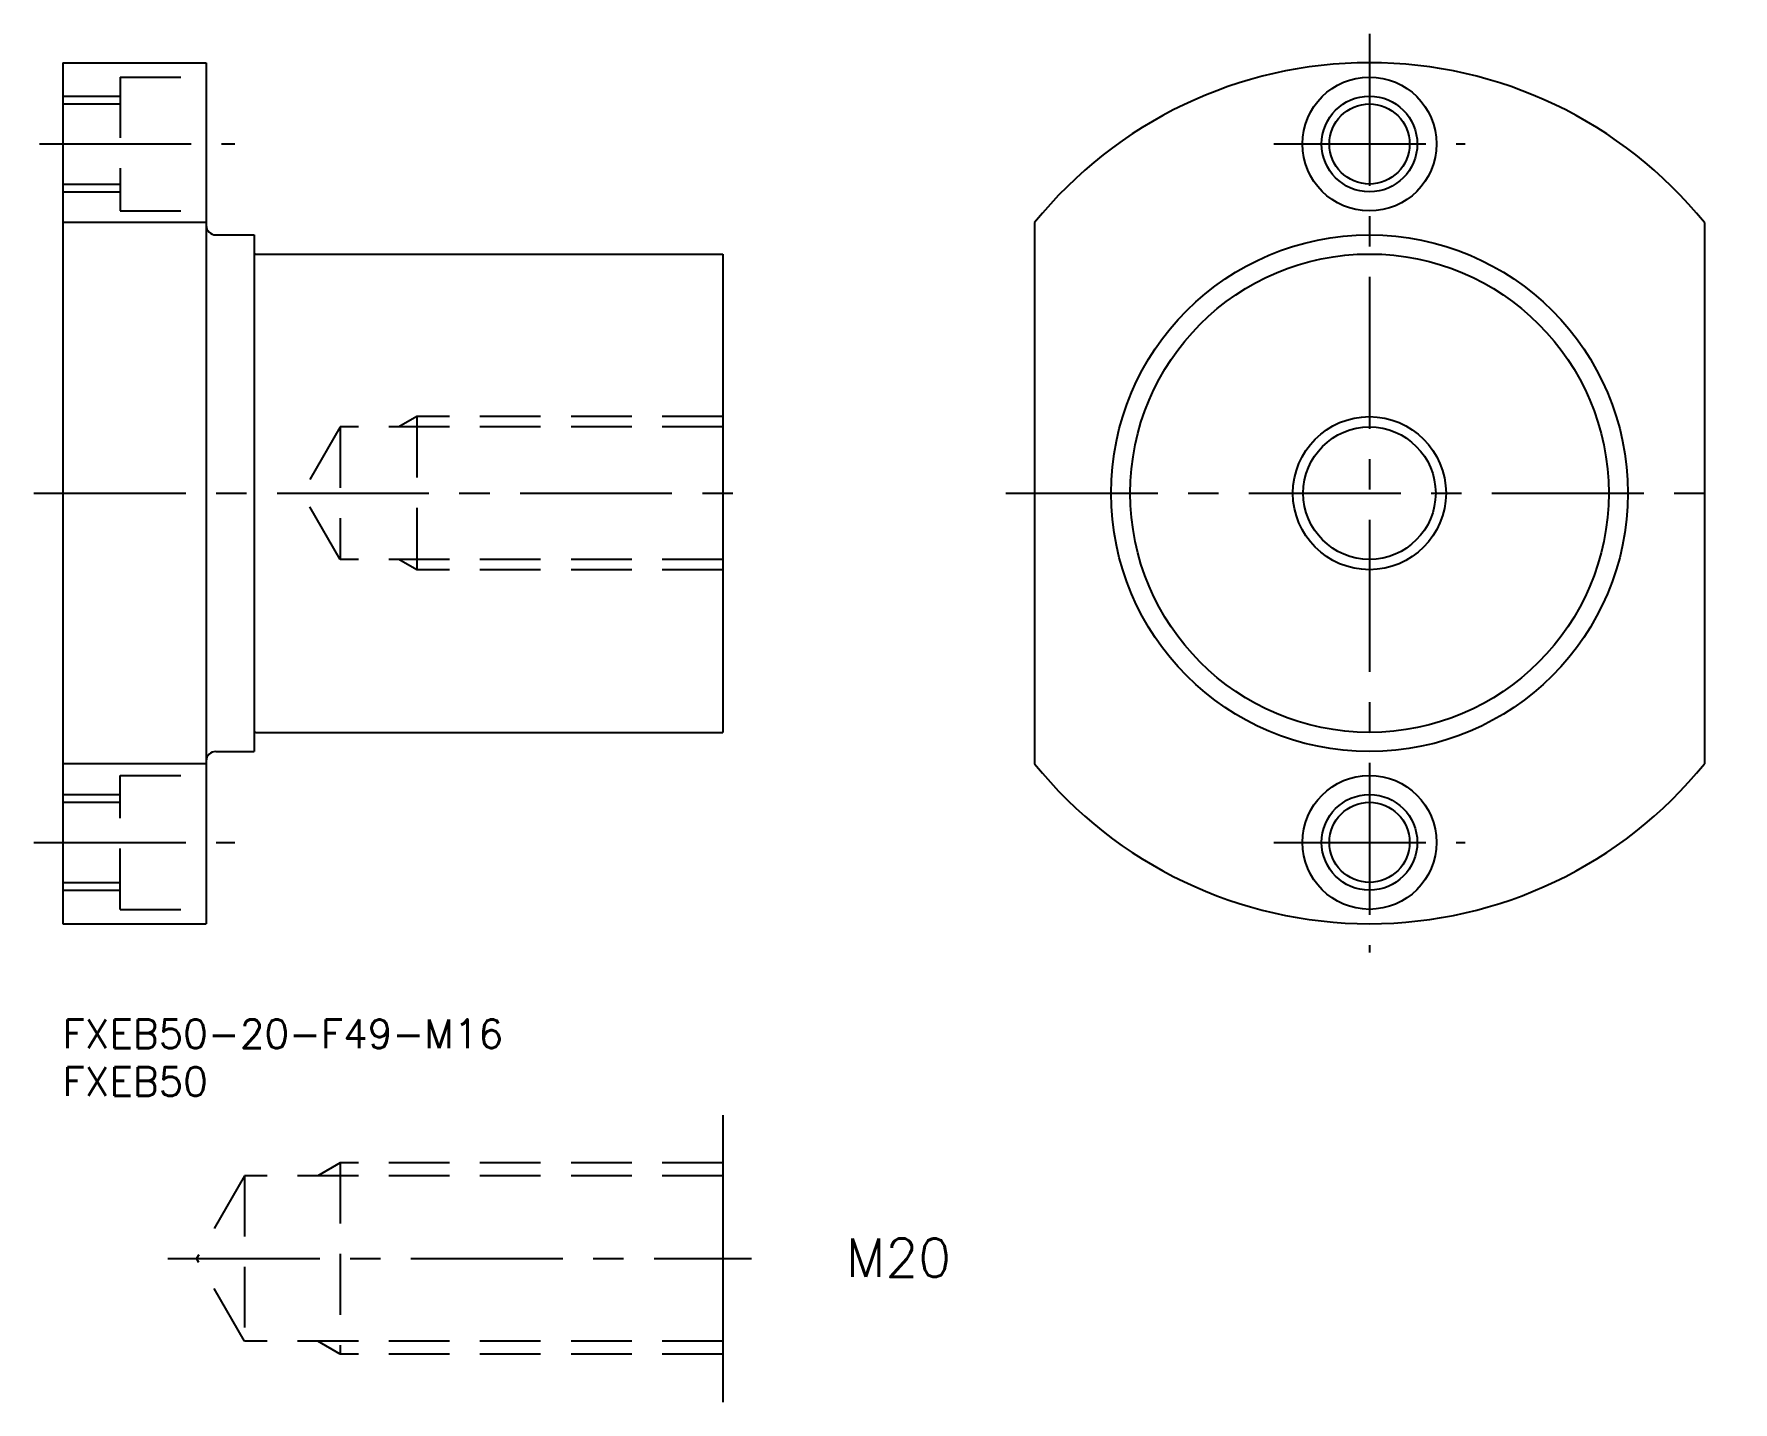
# Model space of a CAD drawing. Extents: x -3 to 175, y -40 to 103.
import ezdxf

# ---------------------------------------------------------------- set-up
doc = ezdxf.new("R2010")
doc.units = 0
doc.header["$LTSCALE"] = 0.5
doc.linetypes.add('CENTER', pattern=[50.8, 31.75, -6.35, 6.35, -6.35])
doc.linetypes.add('DASHED', pattern=[19.05, 12.7, -6.35])
for name, color, linetype in [('MSM_CENTER', 1, 'CENTER'), ('MSM_CONTINUOUS', 7, 'CONTINUOUS'), ('MSM_DASHED', 4, 'DASHED'), ('MSM_NARROW', 5, 'CONTINUOUS'), ('MSM_PART_NUMBER', 7, 'CONTINUOUS')]:
    doc.layers.add(name, color=color, linetype=linetype)
doc.styles.get("Standard").update_dxf_attribs({"font": 'txt.shx', "height": 3, "bigfont": 'bigfont.shx'})

# ---------------------------------------------------------------- blocks, each defined once
blk = doc.blocks.new('*U6')
at = {"layer": 'MSM_PART_NUMBER'}
blk.add_text('FXEB50-20-F49-M16', height=3, dxfattribs=at).set_placement((0, -3))
blk = doc.blocks.new('*U7')
at = {"layer": 'MSM_PART_NUMBER'}
blk.add_text('FXEB50', height=3, dxfattribs=at).set_placement((0, -8))

msp = doc.modelspace()

# ---------------------------------------------------------------- linework, layer by layer
at = {"layer": 'MSM_CENTER'}
for p, q in [((136.57, 103), (136.57, 7)), ((-2.44, 91.5), (18, 91.5)), ((126.57, 91.5), (146.57, 91.5)), ((-3, 55), (72, 55)), ((98.57, 55), (174.57, 55)), ((-3, 18.5), (18, 18.5)), ((126.57, 18.5), (146.57, 18.5)), ((11, -25), (72, -25))]:
    msp.add_line(p, q, dxfattribs=at)
at = {"layer": 'MSM_CONTINUOUS'}
for p, q in [((0, 100), (0, 10)), ((0, 100), (15, 100)), ((15, 100), (15, 10)), ((15, 83.28), (0, 83.28)), ((16, 82), (20, 82)), ((20, 82), (20, 28)), ((101.57, 83.28), (101.57, 26.72)), ((171.57, 83.28), (171.57, 26.72)), ((20.2, 80), (69, 80)), ((69, 80), (69, 30)), ((20.2, 30), (69, 30)), ((15, 26.72), (0, 26.72)), ((16, 28), (20, 28)), ((0, 10), (15, 10)), ((69, -10), (69, -40))]:
    msp.add_line(p, q, dxfattribs=at)
for centre, radius in [((136.57, 91.5), 7), ((136.57, 91.5), 4.19), ((136.57, 55), 27), ((136.57, 55), 25), ((136.57, 55), 6.92), ((136.57, 18.5), 7), ((136.57, 18.5), 4.19)]:
    msp.add_circle(centre, radius, dxfattribs=at)
for centre, radius, start, end in [((136.57, 55), 45, 38.9424, 141.0576), ((16, 83), 1, 180, 270), ((20.2, 80.2), 0.2, 180, 270), ((20.2, 29.8), 0.2, 90, 180), ((16, 27), 1, 90, 180), ((136.57, 55), 45, 218.9424, 321.0576)]:
    msp.add_arc(centre, radius, start, end, dxfattribs=at)
at = {"layer": 'MSM_DASHED'}
for p, q in [((6, 98.5), (6, 84.5)), ((6, 98.5), (15, 98.5)), ((0, 96.5), (6, 96.5)), ((0, 95.69), (6, 95.69)), ((0, 87.31), (6, 87.31)), ((0, 86.5), (6, 86.5)), ((6, 84.5), (15, 84.5)), ((37, 63), (35.13, 61.92)), ((69, 63), (37, 63)), ((37, 63), (37, 47)), ((28.99, 61.92), (25, 55)), ((69, 61.92), (28.99, 61.92)), ((28.99, 61.92), (28.99, 48.08)), ((28.99, 48.08), (25, 55)), ((69, 48.08), (28.99, 48.08)), ((37, 47), (35.13, 48.08)), ((69, 47), (37, 47)), ((6, 11.5), (6, 25.5)), ((6, 25.5), (15, 25.5)), ((0, 23.5), (6, 23.5)), ((0, 22.69), (6, 22.69)), ((0, 14.31), (6, 14.31)), ((0, 13.5), (6, 13.5)), ((6, 11.5), (15, 11.5)), ((29, -15), (26.66, -16.35)), ((69, -15), (29, -15)), ((29, -15), (29, -35)), ((18.99, -16.35), (14, -25)), ((69, -16.35), (18.99, -16.35)), ((18.99, -16.35), (18.99, -33.65)), ((18.99, -33.65), (14, -25)), ((69, -33.65), (18.99, -33.65)), ((29, -35), (26.66, -33.65)), ((69, -35), (29, -35))]:
    msp.add_line(p, q, dxfattribs=at)
at = {"layer": 'MSM_NARROW'}
for centre, radius in [((136.57, 91.5), 5), ((136.57, 55), 8), ((136.57, 18.5), 5)]:
    msp.add_circle(centre, radius, dxfattribs=at)

# ---------------------------------------------------------------- block references
at = {"layer": 'MSM_CONTINUOUS'}
for name in ['*U6', '*U7']:
    msp.add_blockref(name, (0, 0), dxfattribs=at)

# ---------------------------------------------------------------- texts
at = {"layer": 'MSM_PART_NUMBER'}
msp.add_text('M20', height=4, dxfattribs=at).set_placement((81.87, -26.92))

doc.saveas('drawing.dxf')
